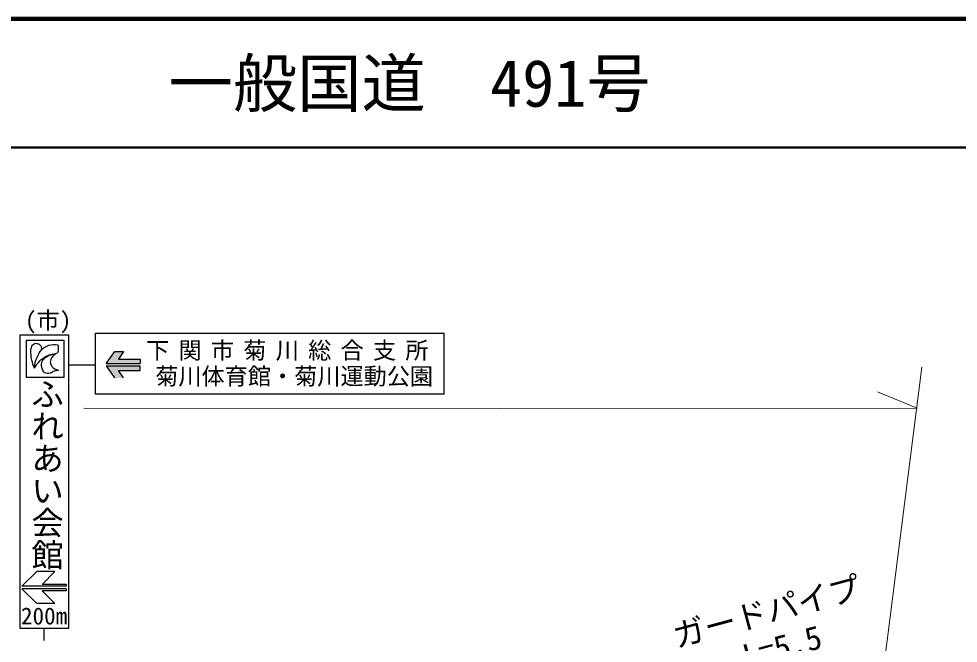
# Model space of a CAD drawing. Units: millimetres, scale not verified. Extents: x 40000 to 680000, y 20000 to 380000.
# Drawn here: x 205087 to 278132, y 331493 to 380000 of the extents above; entities that cross this region are included whole.
import ezdxf
from ezdxf.enums import TextEntityAlignment as Align

# ---------------------------------------------------------------- set-up
doc = ezdxf.new("R2010")
doc.units = ezdxf.units.MM
doc.header["$LTSCALE"] = 1000
for name, color, linetype, lineweight in [('M-STR-HTXT', 7, 'Continuous', 13), ('M-STR-STRC', 7, 'Continuous', 25), ('M-TTL', 2, 'Continuous', 140), ('M-TTL-LINE', 7, 'Continuous', 50)]:
    doc.layers.add(name, color=color, linetype=linetype, lineweight=lineweight)
doc.layers.add('M-TTL-TXT', color=7, linetype='Continuous')
doc.styles.add('@ＭＳ ゴシック', font='')
doc.styles.add('ＭＳ ゴシック', font='')
doc.styles.get('@ＭＳ ゴシック').set_extended_font_data('@MS Gothic')
doc.styles.get('ＭＳ ゴシック').set_extended_font_data('MS Gothic')

msp = doc.modelspace()

# ---------------------------------------------------------------- hatches: boundary and pattern name
at = {"layer": 'M-STR-STRC'}
for points in [[(214536, 353570), (214536, 353209), (211872, 353209), (212542, 354146), (213222, 354146), (212852, 353570)], [(211872, 353035), (212541, 352097), (213221, 352097), (212852, 352672), (214535, 352671), (214536, 353033)]]:
    msp.add_hatch(color=256, dxfattribs=at).paths.add_polyline_path(points)

# ---------------------------------------------------------------- linework, layer by layer
at = {"layer": 'M-STR-HTXT'}
for p, q in [((269474, 307217), (275309, 352948)), ((274953, 349749), (271847, 351013)), ((274928, 349703), (210153, 349742))]:
    msp.add_line(p, q, dxfattribs=at)
at = {"layer": 'M-STR-STRC'}
for p, q in [((205156, 355415), (205156, 332656)), ((208982, 355415), (205156, 355415)), ((208982, 332656), (208982, 355415)), ((211058, 350831), (211058, 355581)), ((211058, 355581), (238162, 355581)), ((238162, 350831), (238162, 355581)), ((211872, 353209), (212542, 354146)), ((212542, 354146), (213222, 354146)), ((213222, 354146), (212852, 353570)), ((212852, 353570), (214536, 353570)), ((214536, 353570), (214536, 353209)), ((208982, 353124), (211066, 353124)), ((211872, 353209), (214536, 353209)), ((211872, 353035), (212541, 352097)), ((211872, 353035), (214536, 353035)), ((214536, 352671), (214536, 353033)), ((213221, 352097), (212852, 352672)), ((212852, 352672), (214535, 352671)), ((238162, 350831), (211058, 350831)), ((205332, 335915), (206482, 337065)), ((207897, 337065), (206482, 337065)), ((206897, 336065), (207897, 337065)), ((208768, 336065), (206897, 336065)), ((208768, 336065), (208768, 335915)), ((208768, 335915), (205332, 335915)), ((206482, 334565), (205332, 335715)), ((208768, 335715), (205332, 335715)), ((207897, 334565), (206897, 335565)), ((208768, 335565), (206897, 335565)), ((208768, 335715), (208768, 335565)), ((207897, 334565), (206482, 334565)), ((205156, 332656), (208982, 332656)), ((207023, 332656), (207023, 331711))]:
    msp.add_line(p, q, dxfattribs=at)
msp.add_lwpolyline([(205688, 355026), (208598, 355026), (208598, 352140), (205688, 352140)], close=True, dxfattribs=at)
for points, knots in [([(206308, 352858), (206194, 353132), (206159, 353230), (206102, 353478), (206032, 353789), (206027, 353972), (206033, 354290), (206035, 354361), (206045, 354401), (206068, 354469), (206112, 354604), (206169, 354680), (206286, 354761), (206352, 354806), (206411, 354786), (206490, 354773), (206593, 354757), (206656, 354738), (206736, 354671), (206860, 354566), (206844, 354428), (206845, 354269)], [0, 0, 0, 0, 1, 1, 1, 2, 2, 2, 3, 3, 3, 4, 4, 4, 5, 5, 5, 6, 6, 6, 7, 7, 7, 7]), ([(206308, 352858), (206331, 353218), (206369, 353390), (206506, 353697), (206716, 354167), (206936, 354495), (207432, 354635), (207695, 354709), (207854, 354722), (208131, 354680)], [0, 0, 0, 0, 1, 1, 1, 2, 2, 2, 3, 3, 3, 3]), ([(208131, 354680), (208149, 354542), (208153, 354496), (208150, 354378), (208146, 354245), (208133, 354193), (208101, 354040)], [0, 0, 0, 0, 1, 1, 1, 2, 2, 2, 2]), ([(206308, 352858), (206428, 353068), (206475, 353141), (206612, 353299), (206774, 353485), (206886, 353574), (207093, 353710), (207439, 353938), (207648, 353951), (208101, 354040)], [0, 0, 0, 0, 1, 1, 1, 2, 2, 2, 3, 3, 3, 3]), ([(207924, 353930), (207651, 353900), (207511, 353887), (207292, 353752), (207084, 353624), (206956, 353523), (206860, 353297), (206785, 353120), (206828, 352988), (206890, 352806), (206932, 352683), (206955, 352581), (207073, 352528), (207243, 352453), (207366, 352464), (207547, 352505), (207678, 352534), (207728, 352615), (207855, 352652), (207976, 352688), (208031, 352691), (208175, 352698)], [0, 0, 0, 0, 1, 1, 1, 2, 2, 2, 3, 3, 3, 4, 4, 4, 5, 5, 5, 6, 6, 6, 7, 7, 7, 7]), ([(207924, 353930), (207776, 353835), (207689, 353780), (207614, 353629), (207543, 353484), (207521, 353378), (207554, 353220), (207575, 353121), (207610, 353071), (207667, 352987), (207796, 352799), (207947, 352777), (208175, 352698)], [0, 0, 0, 0, 1, 1, 1, 2, 2, 2, 3, 3, 3, 4, 4, 4, 4])]:
    msp.add_open_spline(points, degree=3, knots=knots, dxfattribs=at)
at = {"layer": 'M-TTL'}
msp.add_line((680000, 380000), (40000, 380000), dxfattribs=at)
at = {"layer": 'M-TTL-LINE'}
msp.add_line((40000, 370000), (680000, 370000), dxfattribs=at)

# ---------------------------------------------------------------- texts
at = {"layer": 'M-STR-HTXT', "style": 'ＭＳ ゴシック'}
msp.add_text('ガードパイプ', height=1833, rotation=15.054, dxfattribs=at).set_placement((263621, 332541), align=Align.BOTTOM_CENTER)
msp.add_text('L=5.5', height=1833, rotation=15.054, dxfattribs=at).set_placement((267833, 330626), align=Align.BOTTOM_RIGHT)
at = {"layer": 'M-STR-STRC', "style": 'ＭＳ ゴシック'}
for s, p in [('(市)', (205569, 355518)), ('200m', (205258, 332551))]:
    msp.add_text(s, height=1320, dxfattribs=at).set_placement(p, align=Align.BOTTOM_LEFT)
msp.add_text('菊川体育館・菊川運動公園', height=1320, dxfattribs=at).set_placement((226496, 351179), align=Align.BOTTOM_CENTER)
at = {"layer": 'M-STR-STRC', "style": '@ＭＳ ゴシック'}
msp.add_text('ふれあい会館', height=1833, rotation=270, dxfattribs=at).set_placement((205825, 352121), align=Align.BOTTOM_LEFT)
at = {"layer": 'M-STR-STRC', "insert": (226324, 353423), "char_height": 1320, "attachment_point": 8, "style": 'ＭＳ ゴシック'}
msp.add_mtext('\\T1.4;下関市菊川総合支所', dxfattribs=at)
at = {"layer": 'M-TTL-TXT', "style": 'ＭＳ ゴシック'}
msp.add_text('一般国道\u3000491号', height=3666, dxfattribs=at).set_placement((216734, 375000), align=Align.MIDDLE_LEFT)

doc.saveas('drawing.dxf')
